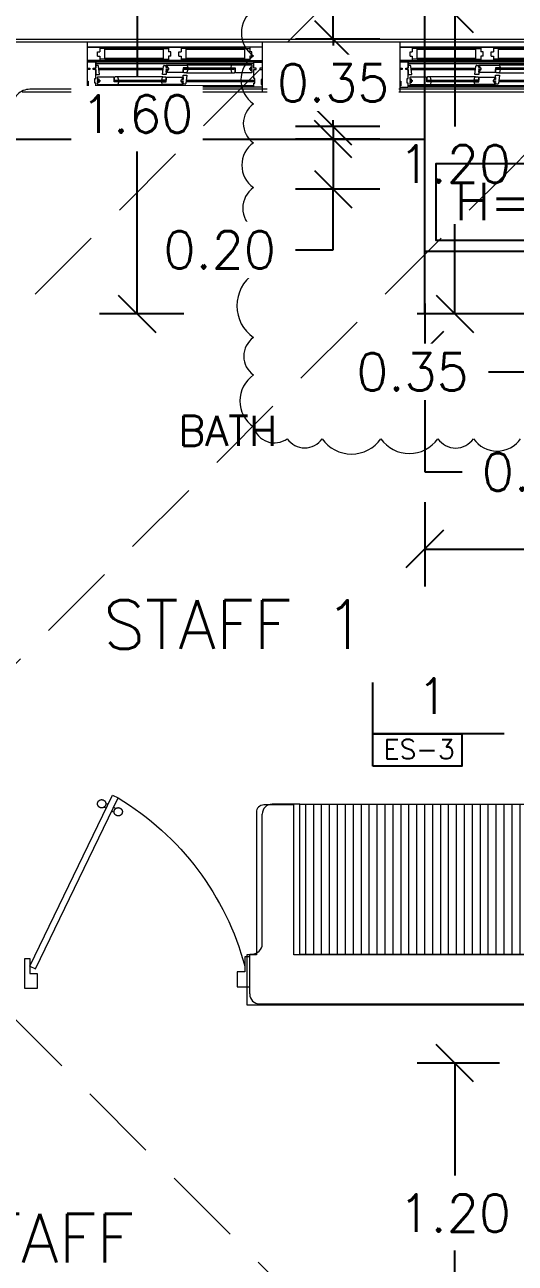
# Model space of a CAD drawing. Header units: metres. Extents: x -25 to 234, y -27 to 52.
# Drawn here: x 93.518 to 95.48, y 30.544 to 35.502 of the extents above; entities that cross this region are included whole.
import ezdxf

# ---------------------------------------------------------------- set-up
doc = ezdxf.new("R2010")
doc.units = ezdxf.units.M
doc.header["$LTSCALE"] = 0.1
doc.header["$MEASUREMENT"] = 0
doc.header["$PDMODE"] = 66
doc.linetypes.add('CONTINUA', pattern=[0])
doc.linetypes.add('HIDDEN2', pattern=[4.7625, 3.175, -1.5875])
for name, color, linetype in [('001-DIMTEXTO', 4, 'Continuous'), ('DIMENSIONES', 7, 'Continuous'), ('DIMTEXTO', 4, 'Continuous'), ('HATCH', 8, 'Continuous'), ('TEXTOS', 4, 'Continuous'), ('ZAPATAS', 6, 'Continuous')]:
    doc.layers.add(name, color=color, linetype=linetype)
for name, color, linetype, lineweight in [('A-DOOR', 251, 'Continuous', 5), ('A-WALL', 7, 'Continuous', 5), ('baños', 251, 'Continuous', 0), ('closets', 253, 'Continuous', 0), ('cristales', 131, 'Continuous', 0), ('PLANTA ARQ.', 1, 'Continuous', 0)]:
    doc.layers.add(name, color=color, linetype=linetype, lineweight=lineweight)
doc.layers.add('Techos 1', color=7, linetype='HIDDEN2', lineweight=9, true_color=0x42391a)
doc.styles.add('SMPLEX', font='simplex.shx')
doc.styles.get("Standard").update_dxf_attribs({"font": 'arial.ttf'})
doc.dimstyles.new('DIM-75', dxfattribs={"dimscale": 0.75, "dimtxt": 0.2, "dimasz": 0.2, "dimexe": 0.2, "dimexo": 0.2, "dimgap": 0.1, "dimtad": 0, "dimtih": 1, "dimtoh": 1, "dimzin": 0, "dimdsep": 46, "dimtxsty": 'SMPLEX', "dimblk1": 'OBLIQUE', "dimblk2": 'OBLIQUE', "dimsah": 1, "dimcen": 0.2, "dimclrd": 4, "dimclre": 4, "dimclrt": 4, "dimadec": 0, "dimazin": 0, "dimtfac": 1, "dimtmove": 1, "dimatfit": 3, "dimldrblk": 'OPEN30', "dimfxl": 0.25, "dimfxlon": 1, "dimtfill": 1, "dimtolj": 1, "dimtzin": 0, "dimarcsym": 0})

# ---------------------------------------------------------------- blocks, each defined once
blk = doc.blocks.new('A$C2bbc346b')
at = {"layer": 'A-WALL', "color": 8}
for points in [[(7.8, -13.8591), (7.8, -17.254), (6.6271, -17.254), (6.6271, -16.654), (6.5071, -16.654, 0.414214), (6.4771, -16.684), (6.4771, -17.254), (6.4389, -17.254), (6.4389, -17.454), (7.73, -17.454, -0.414214), (7.8, -17.524), (7.8, -18.5191, 0.414214)], [(8, -18.5191), (8, -18.4591, -0.414214), (8.07, -18.3891), (8.78, -18.3891, 0.414214), (8.85, -18.3191), (8.85, -18.2591, 0.414214), (8.78, -18.1891), (8, -18.1891), (8, -14.1891), (8.73, -14.1891, 0.414214), (8.8, -14.1191), (8.8, -14.0591, 0.414214), (8.73, -13.9891), (8, -13.9891), (8, -13.6591, 0.414214), (7.93, -13.5891), (4.57, -13.5891, -0.414214)], [(7.73, -13.7891), (5.5707, -13.7891, 0.414214), (5.5007, -13.8591), (5.5007, -14.7591, -0.414214), (5.4707, -14.7891), (5.3807, -14.7891, -0.414214), (5.3507, -14.7591), (5.3507, -13.8591, 0.414214), (5.2807, -13.7891), (4.145, -13.7891, 0.414214), (4.075, -13.8591), (4.075, -16.5441)]]:
    blk.add_lwpolyline(points, format="xyb", dxfattribs=at)
blk = doc.blocks.new('_Oblique')
at = {"color": 0, "linetype": 'ByBlock', "lineweight": -2}
blk.add_line((-0.5, -0.5), (0.5, 0.5), dxfattribs=at)
blk = doc.blocks.new('*D904')
at = {"layer": 'Defpoints', "color": 0, "linetype": 'CONTINUA', "transparency": 16777216}
for p in [(95.2384, 31.3451), (95.5674, 31.3451), (95.5674, 30.1451)]:
    blk.add_point(p, dxfattribs=at)
at = {"layer": 'DIMENSIONES', "color": 4, "linetype": 'CONTINUA', "lineweight": -2, "transparency": 16777216}
for p, q in [((95.4174, 31.3451), (95.0884, 31.3451)), ((95.2384, 31.3451), (95.2384, 30.8951)), ((95.2384, 30.1451), (95.2384, 30.5951)), ((95.4174, 30.1451), (95.0884, 30.1451))]:
    blk.add_line(p, q, dxfattribs=at)
at = {"layer": 'DIMENSIONES', "color": 4, "linetype": 'CONTINUA', "lineweight": -2, "transparency": 16777216, "xscale": 0.15, "yscale": 0.15, "zscale": 0.15}
for p, rotation in [((95.2384, 31.3451), 90), ((95.2384, 30.1451), 270)]:
    blk.add_blockref('_Oblique', p, dxfattribs=dict(at, rotation=rotation))
at = {"layer": 'DIMENSIONES', "color": 4, "linetype": 'CONTINUA', "transparency": 16777216, "insert": (95.2384, 30.7451), "char_height": 0.15, "attachment_point": 5, "style": 'SMPLEX', "bg_fill": 3, "box_fill_scale": 1.25, "bg_fill_color": 256, "bg_fill_true_color": 13158600, "bg_fill_transparency": 0}
blk.add_mtext('\\A1;1.20', dxfattribs=at)
blk = doc.blocks.new('_Open30')
at = {"layer": 'DIMTEXTO', "color": 0, "lineweight": -2}
for p, q in [((-1, 0.268), (0, 0)), ((0, 0), (-1, -0.268)), ((0, 0), (-1, 0))]:
    blk.add_line(p, q, dxfattribs=at)
blk = doc.blocks.new('*D906')
at = {"layer": 'Defpoints', "color": 0, "linetype": 'CONTINUA', "transparency": 16777216}
for p in [(95.2384, 35.5451), (96.4674, 35.5451), (95.5674, 34.3451)]:
    blk.add_point(p, dxfattribs=at)
at = {"layer": 'DIMENSIONES', "color": 4, "linetype": 'CONTINUA', "lineweight": -2, "transparency": 16777216}
for p, q in [((95.4259, 35.5451), (95.0884, 35.5451)), ((95.2384, 35.5451), (95.2384, 35.0951)), ((95.2384, 34.3451), (95.2384, 34.7951)), ((95.4174, 34.3451), (95.0884, 34.3451))]:
    blk.add_line(p, q, dxfattribs=at)
at = {"layer": 'DIMENSIONES', "color": 4, "linetype": 'CONTINUA', "lineweight": -2, "transparency": 16777216, "xscale": 0.15, "yscale": 0.15, "zscale": 0.15}
for p, rotation in [((95.2384, 35.5451), 90), ((95.2384, 34.3451), 270)]:
    blk.add_blockref('_Oblique', p, dxfattribs=dict(at, rotation=rotation))
at = {"layer": 'DIMENSIONES', "color": 4, "linetype": 'CONTINUA', "transparency": 16777216, "insert": (95.2384, 34.9451), "char_height": 0.15, "attachment_point": 5, "style": 'SMPLEX', "bg_fill": 3, "box_fill_scale": 1.25, "bg_fill_color": 256, "bg_fill_true_color": 13158600, "bg_fill_transparency": 0}
blk.add_mtext('\\A1;1.20', dxfattribs=at)
blk = doc.blocks.new('*D910')
at = {"layer": 'Defpoints', "color": 0, "linetype": 'CONTINUA', "transparency": 16777216}
for p in [(95.1181, 35.9451), (95.1181, 34.5951), (95.1181, 34.1996)]:
    blk.add_point(p, dxfattribs=at)
at = {"layer": 'DIMENSIONES', "color": 4, "linetype": 'CONTINUA', "lineweight": -2, "transparency": 16777216}
for p, q in [((95.1181, 34.3871), (95.1181, 34.0496)), ((95.1181, 34.3871), (95.1181, 34.0496)), ((95.1181, 34.1996), (94.9681, 34.1996)), ((95.1181, 34.1996), (95.2681, 34.1996)), ((95.1181, 34.1996), (95.1181, 33.7121)), ((95.1181, 33.7121), (95.2681, 33.7121))]:
    blk.add_line(p, q, dxfattribs=at)
at = {"layer": 'DIMENSIONES', "color": 4, "linetype": 'CONTINUA', "lineweight": -2, "transparency": 16777216, "xscale": 0.15, "yscale": 0.15, "zscale": 0.15}
blk.add_blockref('_Oblique', (95.1181, 34.1996), dxfattribs=at)
at = {"layer": 'DIMENSIONES', "color": 4, "linetype": 'CONTINUA', "lineweight": -2, "transparency": 16777216, "xscale": 0.15, "yscale": 0.15, "zscale": 0.15, "rotation": 180}
blk.add_blockref('_Oblique', (95.1181, 34.1996), dxfattribs=at)
at = {"layer": 'DIMENSIONES', "color": 4, "linetype": 'CONTINUA', "transparency": 16777216, "insert": (95.5716, 33.7121), "char_height": 0.15, "attachment_point": 5, "style": 'SMPLEX', "bg_fill": 3, "box_fill_scale": 1.25, "bg_fill_color": 256, "bg_fill_true_color": 13158600, "bg_fill_transparency": 0}
blk.add_mtext('\\A1;0.00', dxfattribs=at)
blk = doc.blocks.new('P90')
at = {"layer": 'A-DOOR'}
for p, q in [((-0.0476, -0.8576), (0.6364, -0.5264)), ((0.5843, -0.5517), (0.58, -0.5427)), ((0.5992, -0.5445), (0.5949, -0.5355)), ((0.6473, -0.5489), (0.6364, -0.5264)), ((-0.0368, -0.88), (0.6473, -0.5489)), ((0.5952, -0.5741), (0.5995, -0.5831)), ((0.6101, -0.5669), (0.6144, -0.5759)), ((-0.0368, -0.88), (-0.0476, -0.8576))]:
    blk.add_line(p, q, dxfattribs=at)
for points in [[(-0.06, -0.02), (-0.06, -0.05), (-0.12, -0.05), (-0.12, 0), (0, 0), (0, -0.02)], [(-0.0668, -0.88), (-0.0668, -0.85), (-0.1268, -0.85), (-0.1268, -0.9), (-0.0068, -0.9), (-0.0068, -0.88)]]:
    blk.add_lwpolyline(points, close=True, dxfattribs=at)
blk.add_arc((-0.3259, -1.105), 1.1228, 31.0139, 75.0797, dxfattribs=at)
for points in [[(0.5812, -0.5096), (0.5857, -0.5096), (0.5933, -0.5141), (0.5977, -0.5218), (0.5977, -0.5306), (0.5933, -0.5383), (0.5856, -0.5427), (0.5767, -0.5427), (0.5691, -0.5383), (0.5647, -0.5306), (0.5647, -0.5217), (0.5691, -0.514), (0.5768, -0.5096), (0.5812, -0.5096)], [(0.6133, -0.5758), (0.6177, -0.5758), (0.6254, -0.5803), (0.6298, -0.5879), (0.6298, -0.5968), (0.6253, -0.6045), (0.6176, -0.6089), (0.6088, -0.6089), (0.6011, -0.6044), (0.5967, -0.5967), (0.5967, -0.5879), (0.6011, -0.5802), (0.6088, -0.5758), (0.6133, -0.5758)]]:
    blk.add_open_spline(points, degree=2, dxfattribs=at)
blk = doc.blocks.new('Fenton Bead')
at = {"color": 7}
blk.add_lwpolyline([(2.1, 12.5, -0.341999), (0.2, 11), (0, 10.7), (0, 1), (1, 0), (18, 0), (18, 0.5), (14.7, 12.9, 0.339454), (13.2, 14), (4.1, 14, 0.341999)], format="xyb", close=True, dxfattribs=at)
blk = doc.blocks.new('A$C6ca19f56')
at = {"layer": 'A-DOOR', "color": 7}
for p, q in [((0.7, 0.2), (0, 0.2)), ((0.0325, 0.12), (0, 0.12)), ((0, 0.12), (0, 0.097)), ((0.7, 0.12), (0, 0.12)), ((0.034, 0.1185), (0.0325, 0.12)), ((0.034, 0.097), (0.034, 0.1185)), ((0.034, 0.1185), (0.034, 0.097)), ((0.0417, 0.1075), (0.034, 0.1075)), ((0.049, 0.0715), (0.0447, 0.1047)), ((0.301, 0.0715), (0.3053, 0.1047)), ((0.3083, 0.1075), (0.316, 0.1075)), ((0.316, 0.1075), (0.3175, 0.109)), ((0.316, 0.102), (0.316, 0.1075)), ((0.322, 0.102), (0.316, 0.102)), ((0.316, 0.097), (0.316, 0.0993)), ((0.316, 0.0993), (0.322, 0.0993)), ((0.3175, 0.109), (0.3981, 0.109)), ((0.322, 0.0993), (0.322, 0.102)), ((0.3981, 0.109), (0.4, 0.1075)), ((0.5779, 0.109), (0.3981, 0.109)), ((0.4, 0.1075), (0.402, 0.0995)), ((0.402, 0.0995), (0.402, 0.0985)), ((0.576, 0.1075), (0.574, 0.0995)), ((0.574, 0.0995), (0.574, 0.0985)), ((0.5779, 0.109), (0.576, 0.1075)), ((0.6585, 0.109), (0.5779, 0.109)), ((0.654, 0.0993), (0.654, 0.102)), ((0.654, 0.102), (0.66, 0.102)), ((0.66, 0.0993), (0.654, 0.0993)), ((0.66, 0.1075), (0.6585, 0.109)), ((0.66, 0.102), (0.66, 0.1075)), ((0.66, 0.097), (0.66, 0.0993)), ((0.666, 0.1185), (0.6675, 0.12)), ((0.666, 0.097), (0.666, 0.1185)), ((0.6675, 0.12), (0.7, 0.12)), ((0.7, 0.12), (0.7, 0.097)), ((0, 0.097), (0.01, 0.097)), ((0.01, 0.091), (0, 0.091)), ((0, 0.091), (0, 0.0445)), ((0.01, 0.097), (0.01, 0.091)), ((0.024, 0.091), (0.024, 0.097)), ((0.024, 0.097), (0.034, 0.097)), ((0.034, 0.091), (0.024, 0.091)), ((0.03, 0.0365), (0.03, 0.0555)), ((0.03, 0.0555), (0.034, 0.0555)), ((0.034, 0.097), (0.0305, 0.097)), ((0.0305, 0.097), (0.0305, 0.091)), ((0.0305, 0.091), (0.034, 0.091)), ((0.034, 0.0555), (0.034, 0.091)), ((0.034, 0.091), (0.034, 0.0715)), ((0.034, 0.0715), (0.049, 0.0715)), ((0.0415, 0.061), (0.04, 0.0595)), ((0.04, 0.0595), (0.04, 0.0537)), ((0.04, 0.0537), (0.046, 0.0537)), ((0.046, 0.051), (0.04, 0.051)), ((0.04, 0.051), (0.04, 0.049)), ((0.1065, 0.061), (0.0415, 0.061)), ((0.046, 0.0537), (0.046, 0.051)), ((0.108, 0.0595), (0.1065, 0.061)), ((0.108, 0.042), (0.108, 0.0595)), ((0.3028, 0.062), (0.1212, 0.062)), ((0.316, 0.0715), (0.301, 0.0715)), ((0.326, 0.097), (0.316, 0.097)), ((0.316, 0.089), (0.316, 0.091)), ((0.316, 0.091), (0.326, 0.091)), ((0.322, 0.089), (0.316, 0.089)), ((0.316, 0.0805), (0.316, 0.0863)), ((0.316, 0.0863), (0.322, 0.0863)), ((0.3175, 0.079), (0.316, 0.0805)), ((0.316, 0.0805), (0.316, 0.0715)), ((0.316, 0.0595), (0.3175, 0.061)), ((0.316, 0.042), (0.316, 0.0595)), ((0.3825, 0.079), (0.3175, 0.079)), ((0.3175, 0.061), (0.3825, 0.061)), ((0.322, 0.0863), (0.322, 0.089)), ((0.326, 0.091), (0.326, 0.097)), ((0.384, 0.0537), (0.378, 0.0537)), ((0.378, 0.0537), (0.378, 0.051)), ((0.378, 0.051), (0.384, 0.051)), ((0.384, 0.0805), (0.3825, 0.079)), ((0.3825, 0.061), (0.384, 0.0595)), ((0.4015, 0.098), (0.384, 0.098)), ((0.384, 0.098), (0.384, 0.0805)), ((0.384, 0.095), (0.389, 0.095)), ((0.384, 0.095), (0.389, 0.095)), ((0.384, 0.0595), (0.384, 0.0685)), ((0.384, 0.0685), (0.399, 0.0685)), ((0.384, 0.0595), (0.384, 0.0537)), ((0.384, 0.051), (0.384, 0.049)), ((0.389, 0.097), (0.395, 0.093)), ((0.389, 0.093), (0.395, 0.097)), ((0.399, 0.0685), (0.3947, 0.0353)), ((0.3972, 0.078), (0.5788, 0.078)), ((0.402, 0.0985), (0.4015, 0.098)), ((0.574, 0.0985), (0.5745, 0.098)), ((0.5745, 0.098), (0.592, 0.098)), ((0.587, 0.097), (0.581, 0.093)), ((0.587, 0.093), (0.581, 0.097)), ((0.592, 0.095), (0.587, 0.095)), ((0.592, 0.095), (0.587, 0.095)), ((0.592, 0.098), (0.592, 0.0805)), ((0.592, 0.0805), (0.5935, 0.079)), ((0.5935, 0.079), (0.6585, 0.079)), ((0.65, 0.091), (0.65, 0.097)), ((0.65, 0.097), (0.66, 0.097)), ((0.66, 0.091), (0.65, 0.091)), ((0.654, 0.0863), (0.654, 0.089)), ((0.654, 0.089), (0.66, 0.089)), ((0.66, 0.0863), (0.654, 0.0863)), ((0.6585, 0.079), (0.66, 0.0805)), ((0.66, 0.089), (0.66, 0.091)), ((0.66, 0.0805), (0.66, 0.0863)), ((0.676, 0.097), (0.666, 0.097)), ((0.666, 0.0555), (0.666, 0.091)), ((0.666, 0.091), (0.676, 0.091)), ((0.67, 0.0555), (0.666, 0.0555)), ((0.67, 0.0365), (0.67, 0.0555)), ((0.676, 0.091), (0.676, 0.097)), ((0.7, 0.097), (0.69, 0.097)), ((0.69, 0.097), (0.69, 0.091)), ((0.69, 0.091), (0.7, 0.091)), ((0.7, 0.0505), (0.696, 0.0505)), ((0.696, 0.0505), (0.696, 0.0315)), ((0.7, 0.091), (0.7, 0.0505)), ((0, 0.0445), (0.004, 0.0445)), ((0.004, 0.0255), (0, 0.0255)), ((0, 0.0255), (0, 0.0215)), ((0, 0.0215), (0.0015, 0.02)), ((0.7, 0), (0, 0)), ((0.0015, 0.02), (0.0325, 0.02)), ((0.004, 0.0445), (0.004, 0.0255)), ((0.034, 0.0365), (0.03, 0.0365)), ((0.0325, 0.02), (0.034, 0.0215)), ((0.6675, 0.02), (0.0325, 0.02)), ((0.034, 0.0215), (0.034, 0.0365)), ((0.04, 0.049), (0.05, 0.049)), ((0.05, 0.043), (0.04, 0.043)), ((0.04, 0.043), (0.04, 0.0407)), ((0.04, 0.0407), (0.046, 0.0407)), ((0.046, 0.038), (0.04, 0.038)), ((0.04, 0.038), (0.04, 0.0325)), ((0.04, 0.0325), (0.0415, 0.031)), ((0.0415, 0.031), (0.1221, 0.031)), ((0.046, 0.0407), (0.046, 0.038)), ((0.05, 0.049), (0.05, 0.043)), ((0.108, 0.045), (0.113, 0.045)), ((0.108, 0.045), (0.113, 0.045)), ((0.1255, 0.042), (0.108, 0.042)), ((0.113, 0.043), (0.119, 0.047)), ((0.113, 0.047), (0.119, 0.043)), ((0.1221, 0.031), (0.124, 0.0325)), ((0.1221, 0.031), (0.3019, 0.031)), ((0.124, 0.0325), (0.126, 0.0405)), ((0.126, 0.0415), (0.1255, 0.042)), ((0.126, 0.0405), (0.126, 0.0415)), ((0.298, 0.0415), (0.2985, 0.042)), ((0.298, 0.0405), (0.298, 0.0415)), ((0.3, 0.0325), (0.298, 0.0405)), ((0.2985, 0.042), (0.316, 0.042)), ((0.3019, 0.031), (0.3, 0.0325)), ((0.3825, 0.031), (0.3019, 0.031)), ((0.311, 0.043), (0.305, 0.047)), ((0.311, 0.047), (0.305, 0.043)), ((0.316, 0.045), (0.311, 0.045)), ((0.316, 0.045), (0.311, 0.045)), ((0.384, 0.049), (0.374, 0.049)), ((0.374, 0.049), (0.374, 0.043)), ((0.374, 0.043), (0.384, 0.043)), ((0.384, 0.0407), (0.378, 0.0407)), ((0.378, 0.0407), (0.378, 0.038)), ((0.378, 0.038), (0.384, 0.038)), ((0.384, 0.0325), (0.3825, 0.031)), ((0.384, 0.043), (0.384, 0.0407)), ((0.384, 0.038), (0.384, 0.0325)), ((0.3917, 0.0325), (0.384, 0.0325)), ((0.666, 0.0215), (0.666, 0.0365)), ((0.666, 0.0365), (0.67, 0.0365)), ((0.6675, 0.02), (0.666, 0.0215)), ((0.6985, 0.02), (0.6675, 0.02)), ((0.696, 0.0315), (0.7, 0.0315)), ((0.7, 0.0215), (0.6985, 0.02)), ((0.7, 0.0315), (0.7, 0.0215))]:
    blk.add_line(p, q, dxfattribs=at)
at = {"layer": 'A-DOOR', "extrusion": (0, 0, -1)}
for p, q in [((0.7, 0.18), (0, 0.18)), ((0.0413, 0.1622), (0.05, 0.1622)), ((0.0413, 0.1448), (0.0413, 0.1622)), ((0.3337, 0.1622), (0.325, 0.1622)), ((0.3337, 0.1448), (0.3337, 0.1622)), ((0.3663, 0.1622), (0.375, 0.1622)), ((0.3663, 0.1448), (0.3663, 0.1622)), ((0.6587, 0.1622), (0.65, 0.1622)), ((0.6587, 0.1448), (0.6587, 0.1622)), ((0, 0.127), (0.7, 0.127)), ((0.0413, 0.1448), (0.05, 0.1448)), ((0.3337, 0.1448), (0.325, 0.1448)), ((0.3663, 0.1448), (0.375, 0.1448)), ((0.6587, 0.1448), (0.65, 0.1448))]:
    blk.add_line(p, q, dxfattribs=at)
at = {"layer": 'A-DOOR'}
for p, q in [((0.07, 0.175), (0.05, 0.175)), ((0.07, 0.132), (0.07, 0.175)), ((0.305, 0.1711), (0.07, 0.1711)), ((0.07, 0.1359), (0.07, 0.1711)), ((0.305, 0.132), (0.305, 0.175)), ((0.305, 0.175), (0.325, 0.175)), ((0.305, 0.1359), (0.305, 0.1711)), ((0.395, 0.175), (0.375, 0.175)), ((0.395, 0.132), (0.395, 0.175)), ((0.63, 0.1711), (0.395, 0.1711)), ((0.395, 0.1359), (0.395, 0.1711)), ((0.63, 0.132), (0.63, 0.175)), ((0.63, 0.175), (0.65, 0.175)), ((0.63, 0.1359), (0.63, 0.1711)), ((0.07, 0.132), (0.05, 0.132)), ((0.07, 0.1359), (0.305, 0.1359)), ((0.305, 0.132), (0.325, 0.132)), ((0.395, 0.132), (0.375, 0.132)), ((0.395, 0.1359), (0.63, 0.1359)), ((0.63, 0.132), (0.65, 0.132))]:
    blk.add_line(p, q, dxfattribs=at)
at = {"layer": 'A-DOOR', "color": 9, "true_color": 0xc7c8ca}
for p, q in [((0.325, 0.175), (0.07, 0.175)), ((0.63, 0.175), (0.375, 0.175)), ((0.07, 0.132), (0.325, 0.132)), ((0.375, 0.132), (0.63, 0.132))]:
    blk.add_line(p, q, dxfattribs=at)
at = {"layer": 'A-DOOR', "color": 8}
for p, q in [((0.666, 0.114), (0.034, 0.114)), ((0.0457, 0.097), (0.3043, 0.097)), ((0.0465, 0.091), (0.3035, 0.091)), ((0.666, 0.026), (0.034, 0.026)), ((0.3957, 0.043), (0.67, 0.043)), ((0.3965, 0.049), (0.67, 0.049))]:
    blk.add_line(p, q, dxfattribs=at)
at = {"layer": 'A-DOOR', "extrusion": (0, 0, -1)}
for points in [[(0, 0.18), (-0.05, 0.18), (-0.05, 0.1622)], [(-0.325, 0.18), (-0.375, 0.18), (-0.375, 0.1622)], [(-0.375, 0.18), (-0.325, 0.18), (-0.325, 0.1622)], [(-0.7, 0.18), (-0.65, 0.18), (-0.65, 0.1622)], [(-0.05, 0.1448), (-0.05, 0.127), (0, 0.127)], [(-0.375, 0.1448), (-0.375, 0.127), (-0.325, 0.127)], [(-0.325, 0.1448), (-0.325, 0.127), (-0.375, 0.127)], [(-0.65, 0.1448), (-0.65, 0.127), (-0.7, 0.127)]]:
    blk.add_lwpolyline(points, dxfattribs=at)
at = {"layer": 'A-DOOR', "color": 7}
for points in [[(0.384, 0.095), (0.389, 0.095), (0.389, 0.095), (0.384, 0.095)], [(0.587, 0.093), (0.389, 0.093), (0.389, 0.097), (0.587, 0.097)], [(0.587, 0.097), (0.389, 0.097), (0.389, 0.093), (0.587, 0.093)], [(0.389, 0.097), (0.395, 0.097), (0.395, 0.093), (0.389, 0.093)], [(0.4015, 0.098), (0.3895, 0.098), (0.3895, 0.097), (0.4015, 0.097)], [(0.4015, 0.093), (0.3895, 0.093), (0.3895, 0.092), (0.4015, 0.092)], [(0.395, 0.097), (0.4, 0.097), (0.4, 0.093), (0.395, 0.093)], [(0.5745, 0.098), (0.5865, 0.098), (0.5865, 0.097), (0.5745, 0.097)], [(0.5745, 0.093), (0.5865, 0.093), (0.5865, 0.092), (0.5745, 0.092)], [(0.581, 0.097), (0.576, 0.097), (0.576, 0.093), (0.581, 0.093)], [(0.587, 0.097), (0.581, 0.097), (0.581, 0.093), (0.587, 0.093)], [(0.592, 0.095), (0.587, 0.095), (0.587, 0.095), (0.592, 0.095)], [(0.108, 0.045), (0.113, 0.045), (0.113, 0.045), (0.108, 0.045)], [(0.113, 0.043), (0.119, 0.043), (0.119, 0.047), (0.113, 0.047)], [(0.113, 0.047), (0.311, 0.047), (0.311, 0.043), (0.113, 0.043)], [(0.113, 0.043), (0.311, 0.043), (0.311, 0.047), (0.113, 0.047)], [(0.1255, 0.047), (0.1135, 0.047), (0.1135, 0.048), (0.1255, 0.048)], [(0.1255, 0.042), (0.1135, 0.042), (0.1135, 0.043), (0.1255, 0.043)], [(0.119, 0.043), (0.124, 0.043), (0.124, 0.047), (0.119, 0.047)], [(0.2985, 0.047), (0.3105, 0.047), (0.3105, 0.048), (0.2985, 0.048)], [(0.2985, 0.042), (0.3105, 0.042), (0.3105, 0.043), (0.2985, 0.043)], [(0.305, 0.043), (0.3, 0.043), (0.3, 0.047), (0.305, 0.047)], [(0.311, 0.043), (0.305, 0.043), (0.305, 0.047), (0.311, 0.047)], [(0.316, 0.045), (0.311, 0.045), (0.311, 0.045), (0.316, 0.045)]]:
    blk.add_lwpolyline(points, close=True, dxfattribs=at)
for centre, start, end in [((0.0417, 0.1045), 4.2891, 90.0015), ((0.3083, 0.1045), 89.9985, 175.7109), ((0.3917, 0.0355), 269.9985, 355.7109)]:
    blk.add_arc(centre, 0.003, start, end, dxfattribs=at)
at = {"layer": 'cristales', "const_width": 0.004}
for points in [[(0.576, 0.095), (0.4, 0.095)], [(0.124, 0.045), (0.3, 0.045)]]:
    blk.add_lwpolyline(points, dxfattribs=at)
at = {"layer": 'A-DOOR', "color": 7, "yscale": 0.001000000023175567, "zscale": 0.001000000023175567}
for p, xscale in [((0.108, 0.048), 0.001000000023175567), ((0.316, 0.048), -0.001000000023175567)]:
    blk.add_blockref('Fenton Bead', p, dxfattribs=dict(at, xscale=xscale))
at = {"layer": 'A-DOOR', "color": 7, "yscale": 0.001000000023175567, "zscale": 0.001000000023175567, "rotation": 180}
for p, xscale in [((0.384, 0.092), -0.001000000023175567), ((0.592, 0.092), 0.001000000023175567)]:
    blk.add_blockref('Fenton Bead', p, dxfattribs=dict(at, xscale=xscale))
blk = doc.blocks.new('PL BASE 1N NASAS 09')
at = {"layer": 'closets', "transparency": 33554687}
h = blk.add_hatch(dxfattribs=at)
h.set_pattern_fill('LINE', color=256, scale=0.01, angle=90)
h.set_pattern_definition([(90, (-221.61947, 143.81628), (-0.03175, 2e-18), [])])
h.paths.add_polyline_path([(-115.7811, -51.8997), (-114.6315, -51.8997), (-114.6315, -52.4997), (-115.7811, -52.4997)])
at = {"layer": 'A-WALL'}
for p, q in [((-116.6311, -48.8497), (-116.6311, -49.0497)), ((-115.9311, -48.8497), (-115.9311, -49.0497)), ((-115.3811, -48.8497), (-115.3811, -49.0497)), ((-116.6311, -49.0497), (-116.8911, -49.0497)), ((-114.6711, -49.0497), (-115.9311, -49.0497)), ((-115.7811, -51.8997), (-115.8911, -51.8997)), ((-115.7811, -52.4997), (-115.7811, -51.8997)), ((-115.9311, -52.4597), (-115.9311, -51.9397)), ((-115.9811, -52.4997), (-115.9711, -52.4997)), ((-115.9811, -52.6597), (-115.9811, -52.4997)), ((-115.7811, -52.4997), (-114.6311, -52.4997))]:
    blk.add_line(p, q, dxfattribs=at)
for points in [[(-116.6311, -48.8497), (-117.1811, -48.8497)], [(-115.3811, -48.8497), (-115.9311, -48.8497)]]:
    blk.add_lwpolyline(points, dxfattribs=at)
blk.add_lwpolyline([(-115.9416, -52.6997), (-114.6711, -52.6997, -0.414086), (-114.6311, -52.7397), (-114.6306, -53.8597, 0.414086), (-114.5906, -53.8997), (-114.4705, -53.8997, 0.415429), (-114.4305, -53.8596), (-114.4311, -53.7197, -0.414214), (-114.3611, -53.6497), (-113.6511, -53.6497)], format="xyb", dxfattribs=at)
for centre, start, end in [((-115.8911, -51.9397), 90, 180), ((-115.9711, -52.4597), 270, 360), ((-115.9411, -52.6597), 180, 270)]:
    blk.add_arc(centre, 0.04, start, end, dxfattribs=at)
at = {"layer": 'closets', "transparency": 33554687}
blk.add_line((-115.7811, -51.8997), (-114.6311, -51.8997), dxfattribs=at)
at = {"layer": 'Techos 1'}
for p, q in [((-114.9311, -47.9497), (-118.0811, -51.0997)), ((-113.5311, -47.9497), (-117.6311, -52.0497)), ((-117.6311, -52.0497), (-113.5311, -56.1497))]:
    blk.add_line(p, q, dxfattribs=at)
at = {"color": 1}
for p in [(-116.6311, -49.0497), (-115.3811, -49.0497)]:
    blk.add_blockref('A$C6ca19f56', p, dxfattribs=at)
at = {"layer": 'A-DOOR', "xscale": -1, "rotation": 270}
blk.add_blockref('P90', (-115.9811, -52.5114), dxfattribs=at)
at = {"layer": 'TEXTOS'}
for s, insert, char_height, width, attachment_point in [('{\\Fromans|c0;\\H0.8x;BATH}', (-115.8713, -50.4651), 0.15, 3.404877, 9), ('{\\Fromans|c0; STAFF 1}', (-116.7008, -51.2785), 0.195, 3.404877, 7), ('{\\Fromans|c0;STAFF \\PAREA}', (-117.1966, -54.0596), 0.195, 3.422974, 7)]:
    blk.add_mtext(s, dxfattribs=dict(at, insert=insert, char_height=char_height, width=width, attachment_point=attachment_point))
blk = doc.blocks.new('*D1154')
at = {"layer": 'Defpoints', "color": 0, "linetype": 'CONTINUA', "transparency": 16777216}
for p in [(100.22, -19.695), (100.5491, -19.695), (100.5491, -20.895)]:
    blk.add_point(p, dxfattribs=at)
at = {"layer": 'DIMENSIONES', "color": 4, "linetype": 'CONTINUA', "lineweight": -2, "transparency": 16777216}
for p, q in [((100.3991, -19.695), (100.07, -19.695)), ((100.22, -19.695), (100.22, -20.145)), ((100.22, -20.895), (100.22, -20.445)), ((100.3991, -20.895), (100.07, -20.895))]:
    blk.add_line(p, q, dxfattribs=at)
at = {"layer": 'DIMENSIONES', "color": 4, "linetype": 'CONTINUA', "lineweight": -2, "transparency": 16777216, "xscale": 0.15, "yscale": 0.15, "zscale": 0.15}
for p, rotation in [((100.22, -19.695), 90), ((100.22, -20.895), 270)]:
    blk.add_blockref('_Oblique', p, dxfattribs=dict(at, rotation=rotation))
at = {"layer": 'DIMENSIONES', "color": 4, "linetype": 'CONTINUA', "transparency": 16777216, "insert": (100.22, -20.295), "char_height": 0.15, "attachment_point": 5, "style": 'SMPLEX', "bg_fill": 3, "box_fill_scale": 1.25, "bg_fill_color": 256, "bg_fill_true_color": 13158600, "bg_fill_transparency": 0}
blk.add_mtext('\\A1;1.20', dxfattribs=at)
blk = doc.blocks.new('*D1156')
at = {"layer": 'Defpoints', "color": 0, "linetype": 'CONTINUA', "transparency": 16777216}
for p in [(100.0997, -16.695), (102.1491, -16.695), (102.1491, -17.6366)]:
    blk.add_point(p, dxfattribs=at)
at = {"layer": 'DIMENSIONES', "color": 4, "linetype": 'CONTINUA', "lineweight": -2, "transparency": 16777216}
for p, q in [((100.0997, -17.4491), (100.0997, -17.7866)), ((102.1491, -17.4491), (102.1491, -17.7866)), ((100.0997, -17.6366), (100.8208, -17.6366)), ((102.1491, -17.6366), (101.428, -17.6366))]:
    blk.add_line(p, q, dxfattribs=at)
at = {"layer": 'DIMENSIONES', "color": 4, "linetype": 'CONTINUA', "lineweight": -2, "transparency": 16777216, "xscale": 0.15, "yscale": 0.15, "zscale": 0.15, "rotation": 180}
blk.add_blockref('_Oblique', (100.0997, -17.6366), dxfattribs=at)
at = {"layer": 'DIMENSIONES', "color": 4, "linetype": 'CONTINUA', "lineweight": -2, "transparency": 16777216, "xscale": 0.15, "yscale": 0.15, "zscale": 0.15}
blk.add_blockref('_Oblique', (102.1491, -17.6366), dxfattribs=at)
at = {"layer": 'DIMENSIONES', "color": 4, "linetype": 'CONTINUA', "transparency": 16777216, "insert": (101.1244, -17.6366), "char_height": 0.15, "attachment_point": 5, "style": 'SMPLEX', "bg_fill": 3, "box_fill_scale": 1.25, "bg_fill_color": 256, "bg_fill_true_color": 13158600, "bg_fill_transparency": 0}
blk.add_mtext('\\A1;2.05', dxfattribs=at)
blk = doc.blocks.new('*D1160')
at = {"layer": 'Defpoints', "color": 0, "linetype": 'CONTINUA', "transparency": 16777216}
for p in [(99.7332, -15.595), (100.5991, -15.595), (100.5991, -15.945)]:
    blk.add_point(p, dxfattribs=at)
at = {"layer": 'DIMENSIONES', "color": 4, "linetype": 'CONTINUA', "lineweight": -2, "transparency": 16777216}
for p, q in [((99.7332, -15.595), (99.7332, -15.445)), ((99.9207, -15.595), (99.5832, -15.595)), ((99.7332, -15.595), (99.7332, -15.62)), ((99.9207, -15.945), (99.5832, -15.945)), ((99.7332, -15.945), (99.7332, -15.92)), ((99.7332, -15.945), (99.7332, -16.095))]:
    blk.add_line(p, q, dxfattribs=at)
at = {"layer": 'DIMENSIONES', "color": 4, "linetype": 'CONTINUA', "lineweight": -2, "transparency": 16777216, "xscale": 0.15, "yscale": 0.15, "zscale": 0.15}
for p, rotation in [((99.7332, -15.595), 270), ((99.7332, -15.945), 90)]:
    blk.add_blockref('_Oblique', p, dxfattribs=dict(at, rotation=rotation))
at = {"layer": 'DIMENSIONES', "color": 4, "linetype": 'CONTINUA', "transparency": 16777216, "insert": (99.7332, -15.77), "char_height": 0.15, "attachment_point": 5, "style": 'SMPLEX', "bg_fill": 3, "box_fill_scale": 1.25, "bg_fill_color": 256, "bg_fill_true_color": 13158600, "bg_fill_transparency": 0}
blk.add_mtext('\\A1;0.35', dxfattribs=at)
blk = doc.blocks.new('*D1161')
at = {"layer": 'Defpoints', "color": 0, "linetype": 'CONTINUA', "transparency": 16777216}
for p in [(100.5991, -15.945), (100.9491, -15.945), (100.9491, -16.9273)]:
    blk.add_point(p, dxfattribs=at)
at = {"layer": 'DIMENSIONES', "color": 4, "linetype": 'CONTINUA', "lineweight": -2, "transparency": 16777216}
for p, q in [((100.5991, -16.7398), (100.5991, -17.0773)), ((100.9491, -16.7398), (100.9491, -17.0773)), ((100.3546, -16.9273), (100.5991, -16.9273)), ((100.5991, -16.9273), (100.9491, -16.9273))]:
    blk.add_line(p, q, dxfattribs=at)
at = {"layer": 'DIMENSIONES', "color": 4, "linetype": 'CONTINUA', "lineweight": -2, "transparency": 16777216, "xscale": 0.15, "yscale": 0.15, "zscale": 0.15, "rotation": 180}
blk.add_blockref('_Oblique', (100.5991, -16.9273), dxfattribs=at)
at = {"layer": 'DIMENSIONES', "color": 4, "linetype": 'CONTINUA', "lineweight": -2, "transparency": 16777216, "xscale": 0.15, "yscale": 0.15, "zscale": 0.15}
blk.add_blockref('_Oblique', (100.9491, -16.9273), dxfattribs=at)
at = {"layer": 'DIMENSIONES', "color": 4, "linetype": 'CONTINUA', "transparency": 16777216, "insert": (100.051, -16.9273), "char_height": 0.15, "attachment_point": 5, "style": 'SMPLEX', "bg_fill": 3, "box_fill_scale": 1.25, "bg_fill_color": 256, "bg_fill_true_color": 13158600, "bg_fill_transparency": 0}
blk.add_mtext('\\A1;0.35', dxfattribs=at)
blk = doc.blocks.new('*D1203')
at = {"layer": 'Defpoints', "color": 0, "linetype": 'CONTINUA', "transparency": 16777216}
for p in [(98.9489, -15.095), (100.0997, -15.095), (100.5491, -16.695)]:
    blk.add_point(p, dxfattribs=at)
at = {"layer": 'DIMENSIONES', "color": 4, "linetype": 'CONTINUA', "lineweight": -2, "transparency": 16777216}
for p, q in [((99.1364, -15.095), (98.7989, -15.095)), ((98.9489, -15.095), (98.9489, -15.745)), ((98.9489, -16.695), (98.9489, -16.045)), ((99.1364, -16.695), (98.7989, -16.695))]:
    blk.add_line(p, q, dxfattribs=at)
at = {"layer": 'DIMENSIONES', "color": 4, "linetype": 'CONTINUA', "lineweight": -2, "transparency": 16777216, "xscale": 0.15, "yscale": 0.15, "zscale": 0.15}
for p, rotation in [((98.9489, -15.095), 90), ((98.9489, -16.695), 270)]:
    blk.add_blockref('_Oblique', p, dxfattribs=dict(at, rotation=rotation))
at = {"layer": 'DIMENSIONES', "color": 4, "linetype": 'CONTINUA', "transparency": 16777216, "insert": (98.9489, -15.895), "char_height": 0.15, "attachment_point": 5, "style": 'SMPLEX', "bg_fill": 3, "box_fill_scale": 1.25, "bg_fill_color": 256, "bg_fill_true_color": 13158600, "bg_fill_transparency": 0}
blk.add_mtext('\\A1;1.60', dxfattribs=at)
blk = doc.blocks.new('*D1222')
at = {"layer": 'Defpoints', "color": 0, "linetype": 'CONTINUA', "transparency": 16777216}
for p in [(101.0491, -15.996), (99.7332, -16.196), (101.0491, -16.196)]:
    blk.add_point(p, dxfattribs=at)
at = {"layer": 'DIMTEXTO', "color": 4, "linetype": 'CONTINUA', "lineweight": -2, "transparency": 16777216}
for p, q in [((99.9207, -15.996), (99.5832, -15.996)), ((99.7332, -15.996), (99.7332, -16.196)), ((99.9207, -16.196), (99.5832, -16.196)), ((99.7332, -16.4385), (99.7332, -16.196)), ((99.5832, -16.4385), (99.7332, -16.4385))]:
    blk.add_line(p, q, dxfattribs=at)
at = {"layer": 'DIMTEXTO', "color": 4, "linetype": 'CONTINUA', "lineweight": -2, "transparency": 16777216, "xscale": 0.15, "yscale": 0.15, "zscale": 0.15}
for p, rotation in [((99.7332, -15.996), 90), ((99.7332, -16.196), 270)]:
    blk.add_blockref('_Oblique', p, dxfattribs=dict(at, rotation=rotation))
at = {"layer": 'DIMTEXTO', "color": 4, "linetype": 'CONTINUA', "transparency": 16777216, "insert": (99.2796, -16.4385), "char_height": 0.15, "attachment_point": 5, "style": 'SMPLEX', "bg_fill": 3, "box_fill_scale": 1.25, "bg_fill_color": 256, "bg_fill_true_color": 13158600, "bg_fill_transparency": 0}
blk.add_mtext('\\A1;0.20', dxfattribs=at)
blk = doc.blocks.new('A$Cac76d8b6')
at = {"layer": 'TEXTOS', "color": 6, "linetype": 'Continuous', "ltscale": 0.01}
blk.add_line((10.4275, 8.4325), (10.4275, 8.7671), dxfattribs=at)
at = {"layer": 'TEXTOS', "color": 5, "linetype": 'Continuous', "ltscale": 0.01}
blk.add_line((10.9522, 8.5613), (10.4275, 8.5613), dxfattribs=at)
at = {"layer": 'TEXTOS', "color": 8, "linetype": 'Continuous', "ltscale": 0.01}
blk.add_lwpolyline([(10.4275, 8.4325), (10.4275, 8.5613), (10.7835, 8.5613), (10.7835, 8.4325)], close=True, dxfattribs=at)
at = {"layer": 'ZAPATAS', "lineweight": 25}
blk.add_line((4.334, 10.942), (10.6347, 10.942), dxfattribs=at)
blk.add_lwpolyline([(11.984, 11.4431), (12.684, 11.4431), (12.684, 10.2431), (10.6347, 10.2431), (10.6347, 11.8431), (11.984, 11.8431), (11.984, 11.4431)], dxfattribs=at)
at = {"layer": 'HATCH', "ltscale": 0.2}
blk.add_blockref('A$C2bbc346b', (3.484, 24.9311), dxfattribs=at)
at = {"layer": 'TEXTOS', "color": 4, "ltscale": 0.5, "insert": (10.6126, 8.5002), "char_height": 0.0781, "attachment_point": 5, "style": 'SMPLEX'}
blk.add_mtext('ES-3', dxfattribs=at)
at = {"layer": 'DIMTEXTO', "color": 4, "lineweight": -3, "insert": (10.6662, 8.7131), "char_height": 0.142, "attachment_point": 5, "style": 'SMPLEX', "bg_fill": 3, "box_fill_scale": 1.1, "bg_fill_color": 256, "bg_fill_true_color": 13158600, "bg_fill_transparency": 0}
blk.add_mtext('1', dxfattribs=at)
at = {"layer": 'DIMENSIONES', "linetype": 'CONTINUA'}
for base, p1, p2, picture, middle in [((10.2681, 11.3431), (11.134, 10.9931), (11.134, 11.3431), '*D1160', (10.2681, 11.1681)), ((10.755, 7.2431), (11.084, 6.0431), (11.084, 7.2431), '*D1154', (10.755, 6.6431))]:
    dim = blk.add_linear_dim(base=base, p1=p1, p2=p2, angle=90, dimstyle='DIM-75', dxfattribs=at)
    dim.commit()
    dim.dimension.update_dxf_attribs({"geometry": picture, "text_midpoint": middle, "insert": (-89.4651, 26.938)})
dim = blk.add_linear_dim(base=(12.684, 9.3014), p1=(10.6347, 10.2431), p2=(12.684, 10.2431), dimstyle='DIM-75', dxfattribs=at)
dim.commit()
dim.dimension.update_dxf_attribs({"geometry": '*D1156', "text_midpoint": (11.6593, 9.3014), "insert": (-89.4651, 26.938)})
dim = blk.add_linear_dim(base=(11.484, 10.0107), p1=(11.134, 10.9931), p2=(11.484, 10.9931), dimstyle='DIM-75', dxfattribs=at)
dim.commit()
dim.dimension.update_dxf_attribs({"geometry": '*D1161', "text_midpoint": (10.586, 9.9823), "dimtype": 128, "insert": (-89.4651, 26.938)})
dim = blk.add_linear_dim(base=(9.4838, 11.8431), p1=(11.084, 10.2431), p2=(10.6347, 11.8431), angle=90, dimstyle='DIM-75', dxfattribs=at)
dim.commit()
dim.dimension.update_dxf_attribs({"geometry": '*D1203', "text_midpoint": (9.4838, 11.0431), "insert": (-89.4651, 26.938)})
at = {"layer": 'DIMTEXTO', "linetype": 'CONTINUA'}
dim = blk.add_linear_dim(base=(10.2681, 10.742), p1=(11.584, 10.942), p2=(11.584, 10.742), angle=90, dimstyle='DIM-75', dxfattribs=at)
dim.commit()
dim.dimension.update_dxf_attribs({"geometry": '*D1222', "text_midpoint": (10.1208, 10.4995), "dimtype": 128, "insert": (-89.4651, 26.938)})

msp = doc.modelspace()

# ---------------------------------------------------------------- linework, layer by layer
at = {"layer": 'TEXTOS', "color": 6, "linetype": 'Continuous', "ltscale": 0.01}
msp.add_line((94.9109, 32.5345), (94.9109, 32.8691), dxfattribs=at)
at = {"layer": 'TEXTOS', "color": 5, "linetype": 'Continuous', "ltscale": 0.01}
msp.add_line((95.4356, 32.6633), (94.9109, 32.6633), dxfattribs=at)
at = {"layer": 'TEXTOS', "color": 8, "linetype": 'Continuous', "ltscale": 0.01}
msp.add_lwpolyline([(94.9109, 32.5345), (94.9109, 32.6633), (95.2669, 32.6633), (95.2669, 32.5345)], close=True, dxfattribs=at)

# ---------------------------------------------------------------- block references
at = {"layer": 'HATCH', "ltscale": 0.2}
msp.add_blockref('A$C2bbc346b', (87.9674, 49.0331), dxfattribs=at)

# ---------------------------------------------------------------- texts
at = {"layer": 'TEXTOS', "color": 4, "ltscale": 0.5, "insert": (95.096, 32.6022), "char_height": 0.0781, "attachment_point": 5, "style": 'SMPLEX'}
msp.add_mtext('ES-3', dxfattribs=at)

# ---------------------------------------------------------------- next in the draw order: texts
at = {"layer": 'DIMTEXTO', "color": 4, "lineweight": -3, "insert": (95.1496, 32.8151), "char_height": 0.142, "attachment_point": 5, "style": 'SMPLEX', "bg_fill": 3, "box_fill_scale": 1.1, "bg_fill_color": 256, "bg_fill_true_color": 13158600, "bg_fill_transparency": 0}
msp.add_mtext('1', dxfattribs=at)

# ---------------------------------------------------------------- next in the draw order: dimensions: what is measured, and where the dimension line sits
at = {"layer": 'DIMENSIONES', "linetype": 'CONTINUA'}
for base, p1, p2, picture, middle in [((95.2384, 35.5451), (95.5674, 34.3451), (96.4674, 35.5451), '*D906', (95.2384, 34.9451)), ((95.2384, 31.3451), (95.5674, 30.1451), (95.5674, 31.3451), '*D904', (95.2384, 30.7451))]:
    dim = msp.add_linear_dim(base=base, p1=p1, p2=p2, angle=90, dimstyle='DIM-75', dxfattribs=at)
    dim.commit()
    dim.dimension.update_dxf_attribs({"geometry": picture, "text_midpoint": middle})

# ---------------------------------------------------------------- next in the draw order: linework, layer by layer
at = {"layer": 'ZAPATAS', "lineweight": 25}
msp.add_line((88.8174, 35.044), (95.1181, 35.044), dxfattribs=at)
msp.add_lwpolyline([(95.5674, 34.5951), (95.1181, 34.5951), (95.1181, 35.9451), (96.4674, 35.9451), (96.4674, 35.5451)], dxfattribs=at)

# ---------------------------------------------------------------- next in the draw order: dimensions: what is measured, and where the dimension line sits
at = {"layer": 'DIMENSIONES', "linetype": 'CONTINUA'}
dim = msp.add_linear_dim(base=(95.1180655793, 34.1996413782), p1=(95.1180655793, 34.5950947445), p2=(95.1180655793, 35.9450947445), dimstyle='DIM-75', dxfattribs=at)
dim.commit()
dim.dimension.update_dxf_attribs({"geometry": '*D910', "text_midpoint": (95.3430655793, 33.7121413782)})

# ---------------------------------------------------------------- next in the draw order: linework, layer by layer
at = {"layer": 'DIMTEXTO', "color": 4}
msp.add_lwpolyline([(96.0745, 34.9458), (95.1621, 34.9458), (95.1621, 34.6402), (96.0745, 34.6402)], close=True, dxfattribs=at)

# ---------------------------------------------------------------- next in the draw order: texts
at = {"layer": 'DIMTEXTO', "color": 4, "insert": (95.6177, 34.7948), "char_height": 0.15, "attachment_point": 5, "rotation": 0, "style": 'SMPLEX', "bg_fill": 3, "box_fill_scale": 1.1, "bg_fill_color": 256, "bg_fill_true_color": 13158600, "bg_fill_transparency": 0}
msp.add_mtext('\\A1;H=0.40', dxfattribs=at)

# ---------------------------------------------------------------- next in the draw order: linework, layer by layer
at = {"layer": 'PLANTA ARQ.', "linetype": 'CONTINUA'}
msp.add_lwpolyline([(94.4329, 35.5627, 0.520567), (94.4329, 35.3775, 0.520567), (94.4329, 35.1852, 0.520567), (94.4329, 35.0295, 0.520567), (94.4329, 34.8504, 0.520567), (94.4329, 34.6853, 0.520567), (94.4329, 34.5048, 0.520567), (94.4329, 34.25, 0.520567), (94.4329, 34.1004, 0.520567), (94.4329, 33.8923, 0.520567), (94.5681, 33.845, 0.520567), (94.7077, 33.845, 0.520567), (94.9426, 33.845, 0.520567), (95.1706, 33.845, 0.520567), (95.3133, 33.845, 0.520567), (95.502, 33.845, 0.520567)], format="xyb", dxfattribs=at)

# ---------------------------------------------------------------- next in the draw order: block references
at = {"layer": 'baños'}
msp.add_blockref('PL BASE 1N NASAS 09', (210.3991, 84.2818), dxfattribs=at)

# ---------------------------------------------------------------- next in the draw order: block references
at = {"layer": '001-DIMTEXTO', "linetype": 'CONTINUA'}
msp.add_blockref('A$Cac76d8b6', (84.4834, 24.102), dxfattribs=at)

doc.saveas('drawing.dxf')
